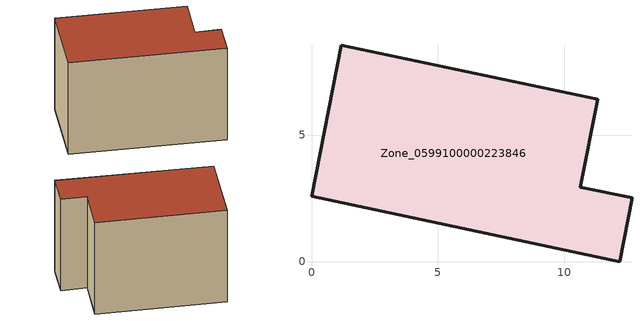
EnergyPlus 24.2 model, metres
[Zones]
Zone_0599100000223846
 floor ground (C_G): 0,2.58 1.18,8.54 11.32,6.42 10.63,2.93 12.67,2.52 12.18,0 z0
 wall outside (C_F): 1.18,8.54 0,2.58 12.18,0 12.67,2.52 10.63,2.93 11.32,6.42 1.18,8.54 z0:8.64
 roof outside (C_R): 0,2.58 12.18,0 12.67,2.52 10.63,2.93 11.32,6.42 1.18,8.54 z8.64
[BUILDING]
Pand.0599100000223846: North Axis=0; Terrain=City; Loads Convergence Tolerance Value=0.04; Temperature Convergence Tolerance Value=0.4; Solar Distribution=FullExterior; Maximum Number of Warmup Days=25; Minimum Number of Warmup Days=1
[Site:Location]
Rotterdam.The.Hague.AP_ZH_NLD Design_Conditions: Latitude=51.96; Longitude=4.45; Time Zone=1; Elevation=-4.5
[SITE:GROUNDTEMPERATURE:BUILDINGSURFACE]
18, 18, 18, 18, 18, 18, 18, 18, 18, 18, 18, 18
[MATERIAL] Thermal Absorptance=0.9; Solar Absorptance=0.7; Visible Absorptance=0.7
Name | Roughness | Thickness | Conductivity | Density | Specific Heat
G.TI.1946-1964 | MediumSmooth | 0.15 | 1 | 540 | 1210
F.TI.1946-1964 | Rough | 0.3 | 0.857143 | 1920 | 840
R.TI.1946-1964 | MediumRough | 0.2 | 0.277778 | 1500 | 1000
[CONSTRUCTION]
C_G: G.TI.1946-1964
C_F: F.TI.1946-1964
C_R: R.TI.1946-1964
[ZONE]
Zone_0599100000223846: Type=1; Multiplier=1; Ceiling Height=Autocalculate; Volume=Autocalculate; Floor Area=autocalculate; Part of Total Floor Area=Yes
[ZONEINFILTRATION:DESIGNFLOWRATE]
Infil_Zone_0599100000223846: Zone or ZoneList or Space or SpaceList=Zone_0599100000223846; Schedule=AlwaysOn; Design Flow Rate Calculation Method=Flow/Area; Flow Rate per Floor Area=0.003; Constant Term Coefficient=1; Temperature Term Coefficient=0; Velocity Term Coefficient=0; Velocity Squared Term Coefficient=0
[HVACTEMPLATE:ZONE:IDEALLOADSAIRSYSTEM]
Zone_0599100000223846: Maximum Heating Supply Air Temperature=50; Minimum Cooling Supply Air Temperature=13; Maximum Heating Supply Air Humidity Ratio=0.0156; Minimum Cooling Supply Air Humidity Ratio=0.0077; Heating Limit=NoLimit; Cooling Limit=NoLimit; Dehumidification Control Type=ConstantSensibleHeatRatio; Cooling Sensible Heat Ratio=0.7; Dehumidification Setpoint=60; Humidification Control Type=None; Humidification Setpoint=30; Outdoor Air Method=None; Outdoor Air Flow Rate per Person=0.00944; Outdoor Air Flow Rate per Zone Floor Area=0; Outdoor Air Flow Rate per Zone=0; Demand Controlled Ventilation Type=None; Outdoor Air Economizer Type=NoEconomizer; Heat Recovery Type=None; Sensible Heat Recovery Effectiveness=0.7; Latent Heat Recovery Effectiveness=0.65
[ZONECONTROL:THERMOSTAT]
ThermostatControl_Zone_0599100000223846: Zone or ZoneList=Zone_0599100000223846; Control Type Schedule=DualSetpointControlType; Control 1=Thermostat_Zone_0599100000223846; Temperature Difference Between Cutout And Setpoint=0
[THERMOSTATSETPOINT:DUALSETPOINT]
Thermostat_Zone_0599100000223846: Heating Setpoint Temperature Schedule=HeatingSetpoint_Zone_0599100000223846; Cooling Setpoint Temperature Schedule=CoolingSetpoint_Zone_0599100000223846
[SCHEDULE:COMPACT]
HeatingSetpoint_Zone_0599100000223846: Through: 12/31, For: AllDays, Until: 24:00, 21
CoolingSetpoint_Zone_0599100000223846: Through: 12/31, For: AllDays, Until: 24:00, 24
DualSetpointControlType: Through: 12/31, For: AllDays, Until: 24:00, 4
AlwaysOn: Through: 12/31, For: AllDays, Until: 24:00, 1
